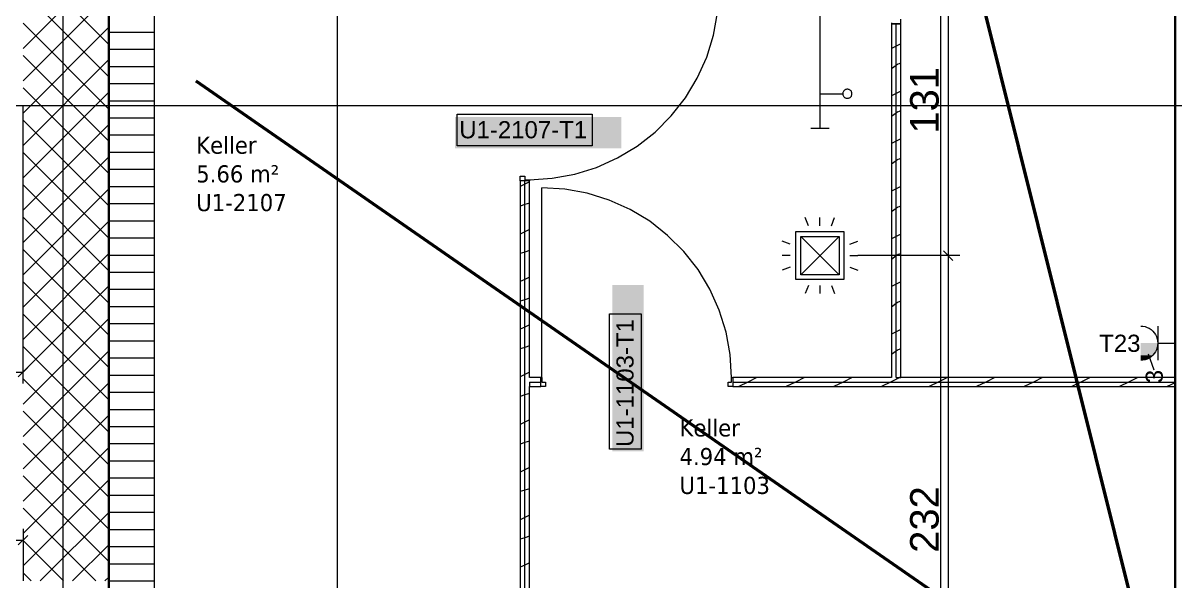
# Model space of a CAD drawing. Extents: x -1132 to 613, y -179 to 712.
# Drawn here: x -393.1 to -292.3, y 96.5 to 145.3 of the extents above; entities that cross this region are included whole.
import ezdxf
from ezdxf.lldxf.tags import DXFTag

# ---------------------------------------------------------------- set-up
doc = ezdxf.new("R2010")
doc.units = 0
doc.layers.get('0').update_dxf_attribs({"lineweight": 13})
for name, color, linetype, lineweight in [('A-AREA-____-IDEN', 7, 'Continuous', 5), ('A-DETL-____-HDLN', 7, '_Verdeckte Linien_', 9), ('A-DOOR-____-IDEN', 7, 'Continuous', 5), ('A-DOOR-FRAM-MCUT', 7, 'Continuous', 9), ('A-DOOR-OPNG-OTLN', 7, 'Continuous', 9), ('A-WALL-____-MCUT', 7, 'Continuous', 35), ('A-WALL-____-PATT', 7, 'Continuous', 35), ('A-WALL-FNSH-MCUT', 7, 'Continuous', 35), ('S-GRID-____-OTLN', 7, 'Continuous', 5)]:
    doc.layers.add(name, color=color, linetype=linetype, lineweight=lineweight)
for name, color, linetype, lineweight, true_color in [('EL01_VVV_Mass', 7, 'Continuous', 13, 0xb2b200), ('EL01_WAN_Kraft', 1, 'Continuous', 13, 0xff0000), ('EL01_WAN_Leuchten', 7, 'Continuous', 13, 0x0080ff), ('EL01_WAN_Licht', 7, 'Continuous', 13, 0x0080ff), ('X_Geometrie', 3, 'Continuous', 50, 0x00ff00)]:
    doc.layers.add(name, color=color, linetype=linetype, lineweight=lineweight, true_color=true_color)
doc.styles.get("Standard").update_dxf_attribs({"font": 'arial.ttf'})
tags = doc.linetypes.add('_Rasterlinie_', pattern=[0.375, 0.2, -0.05, 0.075, -0.05]).pattern_tags.tags
tags[10:11] = [DXFTag(74, 4), DXFTag(75, 0), DXFTag(340, '0'), DXFTag(46, 1.0), DXFTag(50, 0.0), DXFTag(44, 0.0), DXFTag(45, 0.0)]
tags[8:9] = [DXFTag(74, 4), DXFTag(75, 0), DXFTag(340, '0'), DXFTag(46, 1.0), DXFTag(50, 0.0), DXFTag(44, 0.0), DXFTag(45, 0.0)]
tags[6:7] = [DXFTag(74, 4), DXFTag(75, 0), DXFTag(340, '0'), DXFTag(46, 1.0), DXFTag(50, 0.0), DXFTag(44, 0.0), DXFTag(45, 0.0)]
tags[4:5] = [DXFTag(74, 4), DXFTag(75, 0), DXFTag(340, '0'), DXFTag(46, 1.0), DXFTag(50, 0.0), DXFTag(44, 0.0), DXFTag(45, 0.0)]
tags = doc.linetypes.add('_Verdeckte Linien_', pattern=[0.15, 0.1, -0.05]).pattern_tags.tags
tags[6:7] = [DXFTag(74, 4), DXFTag(75, 0), DXFTag(340, '0'), DXFTag(46, 1.0), DXFTag(50, 0.0), DXFTag(44, 0.0), DXFTag(45, 0.0)]
tags[4:5] = [DXFTag(74, 4), DXFTag(75, 0), DXFTag(340, '0'), DXFTag(46, 1.0), DXFTag(50, 0.0), DXFTag(44, 0.0), DXFTag(45, 0.0)]

# ---------------------------------------------------------------- blocks, each defined once
blk = doc.blocks.new('Referenz-A0UNPDE96I', base_point=(-1115.89, -117.37))
at = {"layer": 'A-DETL-____-HDLN', "color": 0, "linetype": '_Verdeckte Linien_', "ltscale": 0.13}
blk.add_line((-365.61, 69.48), (-365.61, 186.48), dxfattribs=at)
at = {"layer": 'A-DOOR-____-IDEN', "color": 0, "linetype": 'Continuous', "ltscale": 0.13}
for p, q in [((-355.14, 137.31), (-343.3, 137.31)), ((-355.14, 134.53), (-355.14, 137.31)), ((-343.3, 137.31), (-343.3, 134.53)), ((-343.3, 134.53), (-355.14, 134.53)), ((-341.81, 108), (-341.81, 119.84)), ((-341.81, 119.84), (-339.03, 119.84)), ((-339.03, 119.84), (-339.03, 108)), ((-339.03, 108), (-341.81, 108))]:
    blk.add_line(p, q, dxfattribs=at)
at = {"layer": 'A-DOOR-____-IDEN', "color": 7, "linetype": 'Continuous', "ltscale": 0.13, "true_color": 0xffffff}
for points in [[(-355.31, 134.31), (-340.77, 134.31), (-355.31, 137.07)], [(-340.77, 134.31), (-355.31, 137.07), (-340.77, 137.07)], [(-341.56, 107.83), (-338.8, 107.83), (-341.56, 122.37)], [(-338.8, 107.83), (-341.56, 122.37), (-338.8, 122.37)]]:
    blk.add_solid(points, dxfattribs=at)
at = {"layer": 'A-DOOR-FRAM-MCUT', "color": 0, "linetype": 'Continuous', "ltscale": 0.13}
for p, q in [((-317.11, 145.31), (-317.11, 145.21)), ((-317.11, 145.21), (-316.31, 145.21)), ((-316.31, 145.21), (-316.31, 145.61)), ((-349.61, 131.88), (-349.21, 131.88)), ((-349.61, 131.48), (-349.61, 131.88)), ((-348.81, 131.48), (-349.61, 131.48)), ((-349.21, 131.88), (-349.21, 131.58)), ((-349.21, 131.58), (-348.81, 131.58)), ((-348.81, 131.58), (-348.81, 131.48)), ((-347.81, 113.48), (-347.81, 114.28)), ((-347.81, 114.28), (-347.71, 114.28)), ((-347.71, 114.28), (-347.71, 113.88)), ((-331.11, 113.88), (-331.11, 114.28)), ((-331.11, 114.28), (-331.01, 114.28)), ((-331.01, 114.28), (-331.01, 113.48)), ((-347.41, 113.48), (-347.81, 113.48)), ((-347.71, 113.88), (-347.41, 113.88)), ((-347.41, 113.88), (-347.41, 113.48)), ((-331.41, 113.88), (-331.11, 113.88)), ((-331.41, 113.48), (-331.41, 113.88)), ((-331.01, 113.48), (-331.41, 113.48))]:
    blk.add_line(p, q, dxfattribs=at)
at = {"layer": 'A-DOOR-OPNG-OTLN', "color": 0, "linetype": 'Continuous', "ltscale": 0.13}
for p, q in [((-332.7, 144.21), (-332.34, 146.18)), ((-333.29, 142.29), (-332.7, 144.21)), ((-334.12, 140.46), (-333.29, 142.29)), ((-335.15, 138.75), (-334.12, 140.46)), ((-336.39, 137.17), (-335.15, 138.75)), ((-337.81, 135.75), (-336.39, 137.17)), ((-339.38, 134.52), (-337.81, 135.75)), ((-341.1, 133.48), (-339.38, 134.52)), ((-342.93, 132.66), (-341.1, 133.48)), ((-346.81, 131.7), (-344.84, 132.06)), ((-344.84, 132.06), (-342.93, 132.66)), ((-348.81, 131.58), (-346.81, 131.7)), ((-347.71, 114.28), (-347.71, 130.88)), ((-345.71, 130.76), (-347.71, 130.88)), ((-343.74, 130.4), (-345.71, 130.76)), ((-341.83, 129.8), (-343.74, 130.4)), ((-340, 128.98), (-341.83, 129.8)), ((-338.28, 127.94), (-340, 128.98)), ((-336.71, 126.7), (-338.28, 127.94)), ((-335.29, 125.29), (-336.71, 126.7)), ((-334.05, 123.71), (-335.29, 125.29)), ((-333.02, 121.99), (-334.05, 123.71)), ((-332.19, 120.16), (-333.02, 121.99)), ((-331.6, 118.25), (-332.19, 120.16)), ((-331.24, 116.28), (-331.6, 118.25)), ((-331.11, 114.28), (-331.24, 116.28))]:
    blk.add_line(p, q, dxfattribs=at)
at = {"layer": 'A-WALL-____-MCUT', "color": 0, "linetype": 'Continuous', "ltscale": 0.35}
for p, q in [((-292.31, 78.48), (-292.31, 264.88)), ((-385.61, 78.48), (-385.61, 150.48))]:
    blk.add_line(p, q, dxfattribs=at)
at = {"layer": 'A-WALL-____-MCUT', "color": 0, "linetype": 'Continuous', "lineweight": 9, "ltscale": 0.13}
for p, q in [((-381.61, 78.48), (-381.61, 149.28)), ((-316.71, 114.28), (-316.71, 145.21)), ((-349.21, 78.48), (-349.21, 131.48)), ((-316.71, 114.28), (-316.31, 114.28)), ((-348.81, 113.88), (-347.81, 113.88)), ((-348.81, 113.88), (-348.81, 113.48)), ((-331.01, 113.88), (-292.31, 113.88))]:
    blk.add_line(p, q, dxfattribs=at)
at = {"layer": 'A-WALL-____-PATT', "color": 0, "linetype": 'Continuous', "lineweight": 9, "ltscale": 0.13}
for p, q in [((-385.61, 143.42), (-393.11, 150.92)), ((-393.11, 143.07), (-385.61, 150.57)), ((-385.61, 140.59), (-393.11, 148.09)), ((-393.11, 140.24), (-385.61, 147.74)), ((-385.61, 137.76), (-393.11, 145.26)), ((-393.11, 137.41), (-385.61, 144.91)), ((-385.61, 144.49), (-381.61, 144.49)), ((-316.71, 143.27), (-317.11, 143.07)), ((-316.31, 143.47), (-316.71, 143.27)), ((-385.61, 134.94), (-393.11, 142.44)), ((-385.61, 142.99), (-381.61, 142.99)), ((-393.11, 134.58), (-385.61, 142.08)), ((-385.61, 141.49), (-381.61, 141.49)), ((-316.71, 141.57), (-317.11, 141.27)), ((-316.56, 141.69), (-316.71, 141.57)), ((-316.31, 141.76), (-316.55, 141.68)), ((-385.61, 132.11), (-393.11, 139.61)), ((-393.11, 131.75), (-385.61, 139.25)), ((-385.61, 139.99), (-381.61, 139.99)), ((-316.71, 139.11), (-317.11, 138.91)), ((-316.31, 139.31), (-316.71, 139.11)), ((-385.61, 138.49), (-381.61, 138.49)), ((-316.71, 137.4), (-317.11, 137.1)), ((-316.56, 137.52), (-316.71, 137.4)), ((-316.31, 137.6), (-316.55, 137.52)), ((-385.61, 129.28), (-393.11, 136.78)), ((-393.11, 128.92), (-385.61, 136.42)), ((-385.61, 136.99), (-381.61, 136.99)), ((-385.61, 135.49), (-381.61, 135.49)), ((-316.31, 135.14), (-316.71, 134.94)), ((-316.71, 134.94), (-317.11, 134.74)), ((-385.61, 126.45), (-393.11, 133.95)), ((-393.11, 126.09), (-385.61, 133.59)), ((-385.61, 133.99), (-381.61, 133.99)), ((-316.71, 133.24), (-317.11, 132.94)), ((-316.56, 133.36), (-316.71, 133.24)), ((-316.31, 133.43), (-316.55, 133.35)), ((-385.61, 132.49), (-381.61, 132.49)), ((-385.61, 123.62), (-393.11, 131.12)), ((-349.21, 131.19), (-349.61, 130.99)), ((-348.81, 131.39), (-349.21, 131.19)), ((-393.11, 123.27), (-385.61, 130.77)), ((-385.61, 130.99), (-381.61, 130.99)), ((-316.71, 130.78), (-317.11, 130.58)), ((-316.31, 130.98), (-316.71, 130.78)), ((-385.61, 129.49), (-381.61, 129.49)), ((-349.21, 129.41), (-349.61, 129.27)), ((-348.81, 129.54), (-349.21, 129.41)), ((-316.71, 129.07), (-317.11, 128.77)), ((-316.56, 129.19), (-316.71, 129.07)), ((-316.31, 129.27), (-316.55, 129.19)), ((-385.61, 120.79), (-393.11, 128.29)), ((-393.11, 120.44), (-385.61, 127.94)), ((-385.61, 127.99), (-381.61, 127.99)), ((-349.21, 127.02), (-349.61, 126.82)), ((-348.81, 127.22), (-349.21, 127.02)), ((-385.61, 126.49), (-381.61, 126.49)), ((-316.71, 126.61), (-317.11, 126.41)), ((-316.31, 126.81), (-316.71, 126.61)), ((-385.61, 117.97), (-393.11, 125.47)), ((-393.11, 117.61), (-385.61, 125.11)), ((-349.21, 125.24), (-349.61, 125.11)), ((-348.81, 125.38), (-349.21, 125.24)), ((-316.55, 125.03), (-316.71, 124.91)), ((-316.31, 125.1), (-316.55, 125.03)), ((-385.61, 124.99), (-381.61, 124.99)), ((-316.71, 124.91), (-317.11, 124.61)), ((-385.61, 123.49), (-381.61, 123.49)), ((-348.81, 123.06), (-349.21, 122.86)), ((-385.61, 115.14), (-393.11, 122.64)), ((-393.11, 114.78), (-385.61, 122.28)), ((-385.61, 121.99), (-381.61, 121.99)), ((-349.21, 122.86), (-349.61, 122.66)), ((-316.71, 122.45), (-317.11, 122.25)), ((-316.31, 122.65), (-316.71, 122.45)), ((-349.21, 121.08), (-349.61, 120.94)), ((-348.81, 121.21), (-349.21, 121.08)), ((-385.61, 120.49), (-381.61, 120.49)), ((-316.71, 120.74), (-317.11, 120.44)), ((-316.55, 120.86), (-316.71, 120.74)), ((-316.31, 120.94), (-316.55, 120.86)), ((-385.61, 112.31), (-393.11, 119.81)), ((-393.11, 111.95), (-385.61, 119.45)), ((-385.61, 118.99), (-381.61, 118.99)), ((-349.21, 118.69), (-349.61, 118.49)), ((-348.81, 118.89), (-349.21, 118.69)), ((-316.71, 118.28), (-317.11, 118.08)), ((-316.31, 118.48), (-316.71, 118.28)), ((-385.61, 109.48), (-393.11, 116.98)), ((-385.61, 117.49), (-381.61, 117.49)), ((-348.81, 117.05), (-349.21, 116.91)), ((-393.11, 109.12), (-385.61, 116.62)), ((-385.61, 115.99), (-381.61, 115.99)), ((-349.21, 116.91), (-349.61, 116.78)), ((-316.71, 116.58), (-317.11, 116.28)), ((-316.55, 116.7), (-316.71, 116.58)), ((-316.31, 116.77), (-316.55, 116.7)), ((-385.61, 106.65), (-393.11, 114.15)), ((-385.61, 114.49), (-381.61, 114.49)), ((-349.21, 114.53), (-349.61, 114.33)), ((-348.81, 114.73), (-349.21, 114.53)), ((-328.89, 114.28), (-329.69, 113.88)), ((-324.73, 114.28), (-325.53, 113.88)), ((-320.56, 114.28), (-321.36, 113.88)), ((-316.4, 114.28), (-317.2, 113.88)), ((-316.31, 114.32), (-316.4, 114.28)), ((-312.23, 114.28), (-313.03, 113.88)), ((-308.07, 114.28), (-308.87, 113.88)), ((-303.9, 114.28), (-304.7, 113.88)), ((-299.74, 114.28), (-300.54, 113.88)), ((-295.57, 114.28), (-296.37, 113.88)), ((-393.11, 106.3), (-385.61, 113.8)), ((-385.61, 112.99), (-381.61, 112.99)), ((-329.69, 113.88), (-330.49, 113.48)), ((-325.53, 113.88), (-326.33, 113.48)), ((-321.36, 113.88), (-322.16, 113.48)), ((-317.2, 113.88), (-318, 113.48)), ((-313.03, 113.88), (-313.83, 113.48)), ((-308.87, 113.88), (-309.67, 113.48)), ((-304.7, 113.88), (-305.5, 113.48)), ((-300.54, 113.88), (-301.34, 113.48)), ((-296.37, 113.88), (-297.17, 113.48)), ((-292.31, 113.82), (-293.01, 113.48)), ((-349.21, 112.75), (-349.61, 112.62)), ((-348.81, 112.88), (-349.21, 112.75)), ((-385.61, 103.82), (-393.11, 111.32)), ((-393.11, 103.47), (-385.61, 110.97)), ((-385.61, 111.49), (-381.61, 111.49)), ((-385.61, 109.99), (-381.61, 109.99)), ((-349.21, 110.36), (-349.61, 110.16)), ((-348.81, 110.56), (-349.21, 110.36)), ((-385.61, 101), (-393.11, 108.5)), ((-393.11, 100.64), (-385.61, 108.14)), ((-385.61, 108.49), (-381.61, 108.49)), ((-349.21, 108.58), (-349.61, 108.45)), ((-348.81, 108.72), (-349.21, 108.58)), ((-385.61, 106.99), (-381.61, 106.99)), ((-349.21, 106.2), (-349.61, 106)), ((-348.81, 106.4), (-349.21, 106.2)), ((-385.61, 98.17), (-393.11, 105.67)), ((-393.11, 97.81), (-385.61, 105.31)), ((-385.61, 105.49), (-381.61, 105.49)), ((-385.61, 103.99), (-381.61, 103.99)), ((-349.21, 104.42), (-349.61, 104.29)), ((-348.81, 104.55), (-349.21, 104.42)), ((-386.75, 96.48), (-393.11, 102.84)), ((-391.62, 96.48), (-385.61, 102.48)), ((-385.61, 102.49), (-381.61, 102.49)), ((-349.21, 102.03), (-349.61, 101.83)), ((-348.81, 102.23), (-349.21, 102.03)), ((-385.61, 100.99), (-381.61, 100.99)), ((-389.58, 96.48), (-393.11, 100.01)), ((-349.21, 100.25), (-349.61, 100.12)), ((-348.81, 100.39), (-349.21, 100.25)), ((-388.79, 96.48), (-385.61, 99.65)), ((-385.61, 99.49), (-381.61, 99.49)), ((-385.61, 97.99), (-381.61, 97.99)), ((-349.21, 97.87), (-349.61, 97.67)), ((-348.81, 98.07), (-349.21, 97.87)), ((-392.41, 96.48), (-393.11, 97.18)), ((-385.96, 96.48), (-385.61, 96.82)), ((-385.61, 96.49), (-381.61, 96.49))]:
    blk.add_line(p, q, dxfattribs=at)
at = {"layer": 'A-WALL-FNSH-MCUT', "color": 0, "linetype": 'Continuous', "lineweight": 9, "ltscale": 0.13}
for p, q in [((-317.11, 145.21), (-317.11, 114.28)), ((-316.31, 145.21), (-317.11, 145.21)), ((-316.31, 114.28), (-316.31, 145.21)), ((-349.61, 131.48), (-349.61, 78.48)), ((-348.81, 131.48), (-349.61, 131.48)), ((-348.81, 114.28), (-348.81, 131.48)), ((-347.81, 114.28), (-348.81, 114.28)), ((-347.81, 113.48), (-347.81, 114.28)), ((-317.11, 114.28), (-331.01, 114.28)), ((-331.01, 114.28), (-331.01, 113.48)), ((-292.31, 114.28), (-316.31, 114.28)), ((-348.81, 78.48), (-348.81, 113.48)), ((-348.81, 113.48), (-347.81, 113.48)), ((-331.01, 113.48), (-292.31, 113.48))]:
    blk.add_line(p, q, dxfattribs=at)
at = {"layer": 'S-GRID-____-OTLN', "color": 0, "linetype": '_Rasterlinie_', "ltscale": 0.13}
for p, q in [((-389.61, -113.6), (-389.61, 631.48)), ((-312.81, -113.6), (-312.81, 631.48)), ((-1107.61, 138.08), (103.38, 138.08))]:
    blk.add_line(p, q, dxfattribs=at)
at = {"layer": 'X_Geometrie', "color": 0, "linetype": 'Continuous', "ltscale": 0.5}
for p, q in [((-337.87, 262.47), (-292.75, 81.17)), ((-292.75, 81.17), (-377.97, 140.21))]:
    blk.add_line(p, q, dxfattribs=at)
at = {"layer": 'A-AREA-____-IDEN', "color": 0, "linetype": 'Continuous', "ltscale": 0.13, "char_height": 1.5, "attachment_point": 1}
for s, insert in [('{\\W0.9;\\fVerdana;Keller}', (-377.96, 135.35)), ('{\\W0.9;\\fVerdana;5.66 m²}', (-377.96, 132.84)), ('{\\W0.9;\\fVerdana;U1-2107}', (-377.96, 130.33)), ('{\\W0.9;\\fVerdana;Keller}', (-335.67, 110.62)), ('{\\W0.9;\\fVerdana;4.94 m²}', (-335.67, 108.11)), ('{\\W0.9;\\fVerdana;U1-1103}', (-335.67, 105.59))]:
    blk.add_mtext(s, dxfattribs=dict(at, insert=insert))
at = {"layer": 'A-DOOR-____-IDEN', "color": 0, "linetype": 'Continuous', "ltscale": 0.13, "insert": (-354.94, 136.7), "char_height": 1.5, "attachment_point": 1}
blk.add_mtext('{\\fArial;U1-2107-T1}', dxfattribs=at)
at = {"layer": 'A-DOOR-____-IDEN', "color": 0, "linetype": 'Continuous', "ltscale": 0.13, "insert": (-341.19, 108.2), "char_height": 1.5, "attachment_point": 1, "rotation": 90}
blk.add_mtext('{\\fArial;U1-1103-T1}', dxfattribs=at)
blk = doc.blocks.new('Maß-A0UNPE7R6I', base_point=(-323.38, 124.52))
at = {"color": 0, "lineweight": -2}
for p, q in [((-311.74, 150.68), (-312.57, 151.51)), ((-311.15, 151.1), (-323.38, 151.1)), ((-312.15, 151.1), (-312.15, 124.94)), ((-311.74, 124.52), (-312.57, 125.35)), ((-311.15, 124.94), (-320.06, 124.94))]:
    blk.add_line(p, q, dxfattribs=at)
at = {"color": 0, "lineweight": -2, "insert": (-315.49, 135.61), "char_height": 2.5, "attachment_point": 1, "rotation": 90}
blk.add_mtext('{\\fArial;131}', dxfattribs=at)
blk = doc.blocks.new('Steckdose T23_ AP_ 3-fach-A0UNPE8L6I', base_point=(-298.95, 113.78))
at = {"color": 0, "lineweight": -2}
for p, q in [((-295.31, 118.78), (-295.12, 118.77)), ((-295.12, 118.77), (-294.92, 118.73)), ((-294.92, 118.73), (-294.74, 118.66)), ((-294.74, 118.66), (-294.56, 118.58)), ((-294.56, 118.58), (-294.4, 118.47)), ((-294.4, 118.47), (-294.25, 118.34)), ((-294.25, 118.34), (-294.12, 118.19)), ((-294.12, 118.19), (-294.01, 118.03)), ((-294.01, 118.03), (-293.93, 117.85)), ((-293.81, 118.78), (-293.81, 115.78)), ((-293.93, 117.85), (-293.86, 117.67)), ((-293.86, 117.67), (-293.83, 117.47)), ((-293.83, 117.08), (-293.86, 116.89)), ((-293.83, 117.47), (-293.81, 117.28)), ((-293.81, 117.28), (-293.83, 117.08)), ((-293.81, 117.28), (-292.31, 117.28)), ((-294.56, 115.98), (-294.74, 115.89)), ((-294.67, 116.35), (-294.16, 114.94)), ((-294.4, 116.09), (-294.56, 115.98)), ((-294.25, 116.22), (-294.4, 116.09)), ((-294.12, 116.37), (-294.25, 116.22)), ((-294.01, 116.53), (-294.12, 116.37)), ((-293.93, 116.7), (-294.01, 116.53)), ((-293.86, 116.89), (-293.93, 116.7)), ((-295.12, 115.79), (-295.31, 115.78)), ((-294.92, 115.83), (-295.12, 115.79)), ((-294.74, 115.89), (-294.92, 115.83))]:
    blk.add_line(p, q, dxfattribs=at)
for points in [[(-293.86, 116.89), (-295.31, 116.89), (-293.81, 117.28)], [(-295.31, 116.89), (-293.81, 117.28), (-295.31, 117.28)], [(-294.01, 116.53), (-295.31, 116.53), (-293.86, 116.89)], [(-295.31, 116.53), (-293.86, 116.89), (-295.31, 116.89)], [(-294.25, 116.22), (-295.31, 116.22), (-294.01, 116.53)], [(-295.31, 116.22), (-294.01, 116.53), (-295.31, 116.53)], [(-294.56, 115.98), (-295.31, 115.98), (-294.25, 116.22)], [(-295.31, 115.98), (-294.25, 116.22), (-295.31, 116.22)], [(-294.92, 115.83), (-295.31, 115.83), (-294.56, 115.98)], [(-295.31, 115.83), (-294.56, 115.98), (-295.31, 115.98)], [(-295.31, 115.78), (-294.92, 115.83), (-295.31, 115.83)]]:
    blk.add_solid(points, dxfattribs=at)
at = {"color": 0, "lineweight": -2, "insert": (-298.94, 118.02), "char_height": 1.5, "attachment_point": 1}
blk.add_mtext('{\\fArial;T23}', dxfattribs=at)
at = {"color": 0, "lineweight": -2, "insert": (-294.88, 113.78), "char_height": 1.5, "attachment_point": 1, "rotation": 90}
blk.add_mtext('{\\fArial;3}', dxfattribs=at)
blk = doc.blocks.new('Maß-A0UNPESX6I', base_point=(-407.18, 96.48))
at = {"color": 0, "lineweight": -2}
for p, q in [((-406.77, 99.05), (-406.77, 120.46)), ((-393.11, 101.05), (-393.11, 96.48)), ((-406.35, 100.46), (-407.18, 99.63)), ((-406.77, 100.05), (-393.11, 100.05)), ((-392.7, 100.46), (-393.53, 99.63))]:
    blk.add_line(p, q, dxfattribs=at)
at = {"color": 0, "lineweight": -2, "insert": (-401.74, 103.38), "char_height": 2.5, "attachment_point": 1}
blk.add_mtext('{\\fArial;68}', dxfattribs=at)
blk = doc.blocks.new('Bewegungsmelder UP-A0UNPFBH6I', base_point=(-326.7, 121.61))
at = {"color": 0, "lineweight": -2}
for p, q in [((-324.38, 127.55), (-324.66, 128.26)), ((-323.38, 127.55), (-323.38, 128.26)), ((-322.38, 127.55), (-322.11, 128.26)), ((-325.48, 122.84), (-325.48, 127.04)), ((-325.48, 127.04), (-321.28, 127.04)), ((-321.28, 127.04), (-321.28, 122.84)), ((-326, 125.94), (-326.7, 126.21)), ((-325.06, 126.62), (-321.7, 126.62)), ((-325.06, 123.26), (-325.06, 126.62)), ((-325.06, 123.26), (-321.7, 126.62)), ((-321.7, 123.26), (-325.06, 126.62)), ((-321.7, 126.62), (-321.7, 123.26)), ((-320.77, 125.94), (-320.06, 126.21)), ((-326, 124.94), (-326.7, 124.94)), ((-320.77, 124.94), (-320.06, 124.94)), ((-326, 123.93), (-326.7, 123.66)), ((-321.7, 123.26), (-325.06, 123.26)), ((-320.77, 123.93), (-320.06, 123.66)), ((-321.28, 122.84), (-325.48, 122.84)), ((-324.38, 122.32), (-324.66, 121.61)), ((-323.38, 122.32), (-323.38, 121.61)), ((-322.38, 122.32), (-322.11, 121.61))]:
    blk.add_line(p, q, dxfattribs=at)
blk = doc.blocks.new('LED-Langfeldleuchte 37W-A0UNPFIP6I', base_point=(-324.18, 136.1))
at = {"color": 0, "lineweight": -2}
for p, q in [((-324.18, 166.1), (-322.58, 166.1)), ((-323.38, 166.1), (-323.38, 136.1)), ((-321.3, 163.34), (-321.33, 163.3)), ((-321.26, 163.38), (-321.3, 163.34)), ((-321.22, 163.41), (-321.26, 163.38)), ((-321.18, 163.44), (-321.22, 163.41)), ((-321.13, 163.46), (-321.18, 163.44)), ((-321.08, 163.48), (-321.13, 163.46)), ((-321.03, 163.49), (-321.08, 163.48)), ((-320.98, 163.5), (-321.03, 163.49)), ((-320.93, 163.49), (-320.98, 163.5)), ((-320.88, 163.48), (-320.93, 163.49)), ((-320.83, 163.46), (-320.88, 163.48)), ((-320.78, 163.44), (-320.83, 163.46)), ((-320.74, 163.41), (-320.78, 163.44)), ((-320.7, 163.38), (-320.74, 163.41)), ((-320.66, 163.34), (-320.7, 163.38)), ((-320.63, 163.3), (-320.66, 163.34)), ((-323.38, 163.1), (-321.38, 163.1)), ((-321.37, 163.2), (-321.38, 163.15)), ((-321.38, 163.15), (-321.38, 163.1)), ((-321.38, 163.1), (-321.38, 163.04)), ((-321.38, 163.04), (-321.37, 162.99)), ((-321.35, 163.25), (-321.37, 163.2)), ((-321.37, 162.99), (-321.35, 162.94)), ((-321.33, 163.3), (-321.35, 163.25)), ((-321.35, 162.94), (-321.33, 162.9)), ((-321.33, 162.9), (-321.3, 162.85)), ((-321.3, 162.85), (-321.26, 162.81)), ((-321.26, 162.81), (-321.22, 162.78)), ((-321.22, 162.78), (-321.18, 162.75)), ((-321.18, 162.75), (-321.13, 162.73)), ((-321.13, 162.73), (-321.08, 162.71)), ((-321.08, 162.71), (-321.03, 162.7)), ((-321.03, 162.7), (-320.98, 162.7)), ((-320.98, 162.7), (-320.93, 162.7)), ((-320.93, 162.7), (-320.88, 162.71)), ((-320.88, 162.71), (-320.83, 162.73)), ((-320.83, 162.73), (-320.78, 162.75)), ((-320.78, 162.75), (-320.74, 162.78)), ((-320.74, 162.78), (-320.7, 162.81)), ((-320.7, 162.81), (-320.66, 162.85)), ((-320.66, 162.85), (-320.63, 162.9)), ((-320.61, 163.25), (-320.63, 163.3)), ((-320.63, 162.9), (-320.61, 162.94)), ((-320.59, 163.2), (-320.61, 163.25)), ((-320.61, 162.94), (-320.59, 162.99)), ((-320.58, 163.15), (-320.59, 163.2)), ((-320.59, 162.99), (-320.58, 163.04)), ((-320.58, 163.1), (-320.58, 163.15)), ((-320.58, 163.04), (-320.58, 163.1)), ((-321.37, 139.2), (-321.38, 139.15)), ((-321.38, 139.15), (-321.38, 139.1)), ((-321.35, 139.25), (-321.37, 139.2)), ((-321.33, 139.3), (-321.35, 139.25)), ((-321.3, 139.34), (-321.33, 139.3)), ((-321.26, 139.38), (-321.3, 139.34)), ((-321.22, 139.41), (-321.26, 139.38)), ((-321.18, 139.44), (-321.22, 139.41)), ((-321.13, 139.46), (-321.18, 139.44)), ((-321.08, 139.48), (-321.13, 139.46)), ((-321.03, 139.49), (-321.08, 139.48)), ((-320.98, 139.5), (-321.03, 139.49)), ((-320.93, 139.49), (-320.98, 139.5)), ((-320.88, 139.48), (-320.93, 139.49)), ((-320.83, 139.46), (-320.88, 139.48)), ((-320.78, 139.44), (-320.83, 139.46)), ((-320.74, 139.41), (-320.78, 139.44)), ((-320.7, 139.38), (-320.74, 139.41)), ((-320.66, 139.34), (-320.7, 139.38)), ((-320.63, 139.3), (-320.66, 139.34)), ((-320.61, 139.25), (-320.63, 139.3)), ((-320.59, 139.2), (-320.61, 139.25)), ((-320.58, 139.15), (-320.59, 139.2)), ((-320.58, 139.1), (-320.58, 139.15)), ((-323.38, 139.1), (-321.38, 139.1)), ((-321.38, 139.1), (-321.38, 139.04)), ((-321.38, 139.04), (-321.37, 138.99)), ((-321.37, 138.99), (-321.35, 138.94)), ((-321.35, 138.94), (-321.33, 138.9)), ((-321.33, 138.9), (-321.3, 138.85)), ((-321.3, 138.85), (-321.26, 138.81)), ((-321.26, 138.81), (-321.22, 138.78)), ((-321.22, 138.78), (-321.18, 138.75)), ((-321.18, 138.75), (-321.13, 138.73)), ((-321.13, 138.73), (-321.08, 138.71)), ((-321.08, 138.71), (-321.03, 138.7)), ((-321.03, 138.7), (-320.98, 138.7)), ((-320.98, 138.7), (-320.93, 138.7)), ((-320.93, 138.7), (-320.88, 138.71)), ((-320.88, 138.71), (-320.83, 138.73)), ((-320.83, 138.73), (-320.78, 138.75)), ((-320.78, 138.75), (-320.74, 138.78)), ((-320.74, 138.78), (-320.7, 138.81)), ((-320.7, 138.81), (-320.66, 138.85)), ((-320.66, 138.85), (-320.63, 138.9)), ((-320.63, 138.9), (-320.61, 138.94)), ((-320.61, 138.94), (-320.59, 138.99)), ((-320.59, 138.99), (-320.58, 139.04)), ((-320.58, 139.04), (-320.58, 139.1)), ((-324.18, 136.1), (-322.58, 136.1))]:
    blk.add_line(p, q, dxfattribs=at)
blk = doc.blocks.new('Maß-A0UNPFK16I', base_point=(-320.06, 78.06))
at = {"color": 0, "lineweight": -2}
for p, q in [((-311.74, 124.52), (-312.57, 125.35)), ((-311.15, 124.94), (-320.06, 124.94)), ((-312.15, 124.94), (-312.15, 78.48)), ((-311.74, 78.06), (-312.57, 78.89)), ((-313.15, 78.48), (-292.31, 78.48))]:
    blk.add_line(p, q, dxfattribs=at)
at = {"color": 0, "lineweight": -2, "insert": (-315.49, 98.94), "char_height": 2.5, "attachment_point": 1, "rotation": 90}
blk.add_mtext('{\\fArial;232}', dxfattribs=at)
blk = doc.blocks.new('Maß-A0UNPFM16I', base_point=(-407.18, 113.75))
at = {"color": 0, "lineweight": -2}
for p, q in [((-393.11, 113.75), (-393.11, 138.08)), ((-406.77, 113.75), (-406.77, 120.46)), ((-406.35, 115.16), (-407.18, 114.33)), ((-392.7, 115.16), (-393.53, 114.33)), ((-406.77, 114.75), (-393.11, 114.75))]:
    blk.add_line(p, q, dxfattribs=at)
at = {"color": 0, "lineweight": -2, "insert": (-401.74, 118.08), "char_height": 2.5, "attachment_point": 1}
blk.add_mtext('{\\fArial;68}', dxfattribs=at)

msp = doc.modelspace()

# ---------------------------------------------------------------- block references
at = {"color": 9, "lineweight": 25, "ltscale": 0.25, "true_color": 0xc0c0c0}
msp.add_blockref('Referenz-A0UNPDE96I', (-1115.89, -117.37), dxfattribs=at)
at = {"layer": 'EL01_VVV_Mass', "linetype": 'Continuous', "ltscale": 0.13}
for name, p in [('Maß-A0UNPE7R6I', (-323.38, 124.52)), ('Maß-A0UNPFM16I', (-407.18, 113.75)), ('Maß-A0UNPFK16I', (-320.06, 78.06)), ('Maß-A0UNPESX6I', (-407.18, 96.48))]:
    msp.add_blockref(name, p, dxfattribs=at)
at = {"layer": 'EL01_WAN_Kraft', "color": 1, "linetype": 'Continuous', "ltscale": 0.13, "true_color": 0xff0000}
msp.add_blockref('Steckdose T23_ AP_ 3-fach-A0UNPE8L6I', (-298.95, 113.78), dxfattribs=at)
at = {"layer": 'EL01_WAN_Leuchten', "ltscale": 0.13}
msp.add_blockref('LED-Langfeldleuchte 37W-A0UNPFIP6I', (-324.18, 136.1), dxfattribs=at)
at = {"layer": 'EL01_WAN_Licht', "linetype": 'Continuous', "ltscale": 0.13}
msp.add_blockref('Bewegungsmelder UP-A0UNPFBH6I', (-326.7, 121.61), dxfattribs=at)

doc.saveas('drawing.dxf')
